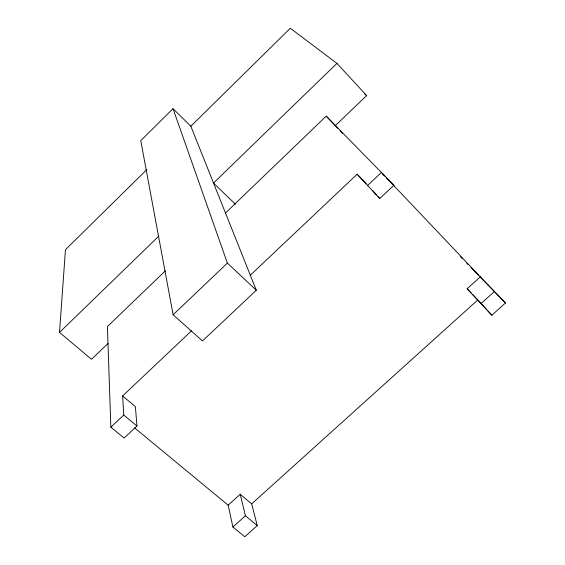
<?xml version="1.0" encoding="UTF-8"?>
<svg xmlns="http://www.w3.org/2000/svg" width="565" height="565" viewBox="0 0 565 565"><rect width="100%" height="100%" fill="white"/><g stroke="black" fill="none" stroke-linecap="round" stroke-linejoin="round"><path stroke-width="0.85" d="M107.993 343.499L91.502 359.298L59.509 332.411L65.455 249.716L146.851 169.557M173.017 108.671L140.763 140.65L173.123 314.762L202.475 340.928L256.312 290.24L190.843 126.228L173.017 108.671L227.384 263.106L256.312 290.24M190.843 126.228L290.325 28.25L336.945 63.372L366.65 95.605L335.426 125.529M59.509 332.411L158.765 236.156M336.945 63.372L213.528 183.053L235.506 204.346M165.51 270.692L107.414 326.57L110.853 427.189L124.116 438.037L136.97 426.003L135.381 406.623L122.619 395.952L191.471 330.857M225.484 213.012L326.217 116.129L393.911 185.249L379.751 198.513L357.144 174.225L250.316 275.219M173.123 314.762L227.384 263.106M110.853 427.189L123.749 415.056L122.619 395.952M367.391 185.652L381.608 172.268M228.161 505.188L240.217 494.269L251.693 503.86L257.245 525.584L244.793 536.75L232.907 527.032L228.161 505.188L134.519 427.811M467.135 288.772L480.314 276.836L505.491 302.967L491.84 315.206L467.135 288.772L471.295 293.108M251.693 503.86L477.835 299.923L472.488 294.344M232.907 527.032L245.401 515.781L240.217 494.269M480.829 303.744L494.53 291.406M364.58 93.974L366.65 95.605M123.749 415.056L136.97 426.003M245.401 515.781L257.245 525.584M385.062 176.266L382.703 173.872L383.918 175.157M386.834 178.067L393.911 185.249M460.546 256.863L462.396 258.756M466.704 263.177L467.933 264.441M471.012 267.598L478.4 275.183M480.25 277.076L505.491 302.967M357.144 174.225L366.106 183.569M386.947 178.349L480.314 276.836M326.217 116.129L337.722 128.255M340.144 130.812L342.567 133.361M478.421 300.559L486.592 309.479M487.757 310.75L491.84 315.206M372.462 190.419L376.389 194.777M378.07 196.648L379.751 198.513"/></g></svg>
